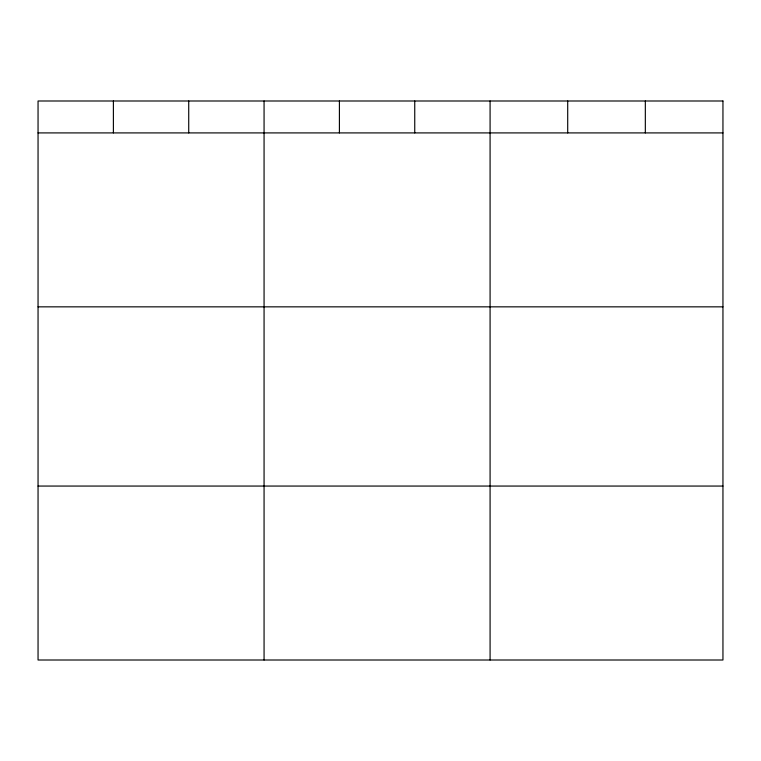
<?xml version="1.0" encoding="UTF-8"?>
<svg xmlns="http://www.w3.org/2000/svg" width="761" height="761" viewBox="0 0 761 761"><rect width="100%" height="100%" fill="white"/><g stroke="black" fill="none" stroke-linecap="round" stroke-linejoin="round"><path stroke-width="1.14" d="M38.05 132.909L722.95 132.909M38.05 306.845L722.95 306.845M38.05 486.06L722.95 486.06M645.328 100.994L645.328 132.909M567.706 100.994L567.706 132.909M490.084 100.994L490.084 660.006M414.745 100.994L414.745 132.909M339.406 100.994L339.406 132.909M264.067 100.994L264.067 660.006M188.728 100.994L188.728 132.909M113.389 100.994L113.389 132.909M722.95 100.994L38.05 100.994L38.05 660.006L722.95 660.006L722.95 100.994"/></g></svg>
